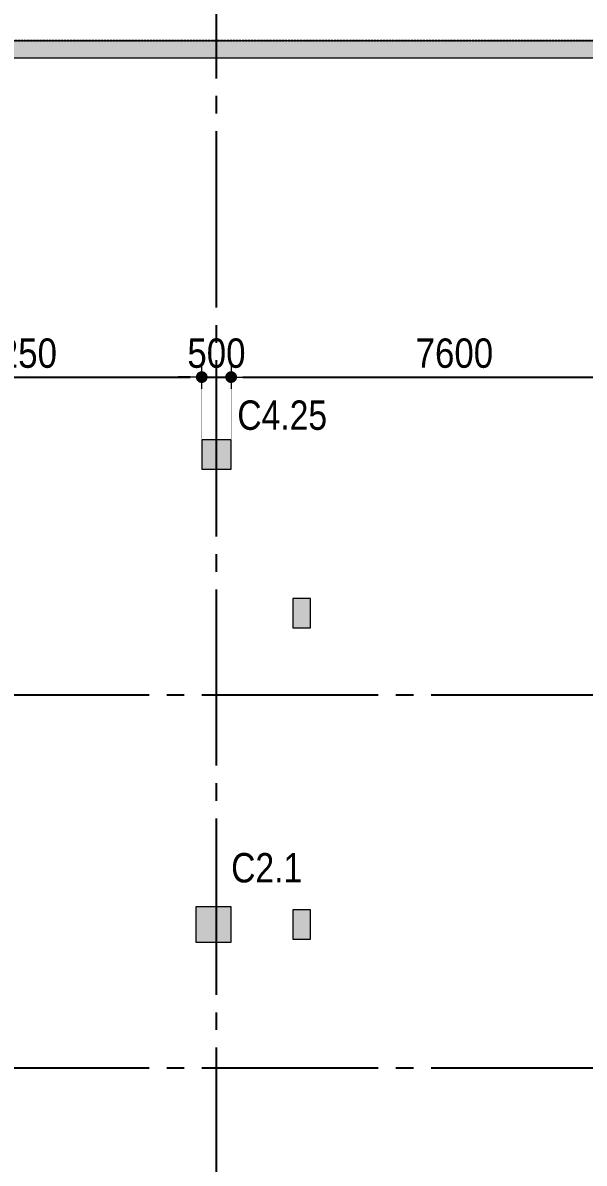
# Model space of a CAD drawing. Header units: millimetres. Extents: x -3973692 to -2843767, y 592734 to 838475.
# Drawn here: x -3690641 to -3681086, y 754266 to 773680 of the extents above; entities that cross this region are included whole.
import ezdxf
from ezdxf.enums import TextEntityAlignment as Align

# ---------------------------------------------------------------- set-up
doc = ezdxf.new("R2010")
doc.units = ezdxf.units.MM
doc.header["$MEASUREMENT"] = 0
doc.header["$PDMODE"] = 3
doc.header["$PDSIZE"] = -20
for name, pattern in [('CHG_XX_Cot_Ham 1$0$MB_Luoi truc$0$HTT Hidden 21', [3, 2, -1]), ('CHG_XX_Luoi truc$0$MB_Luoi truc$0$Center101', [13, 10, -1, 1, -1]), ('DIVIDE2', [15.875, 6.35, -3.175, 0, -3.175, 0, -3.175]), ('HIDDEN5', [2.8375, 1.25, -1.5875])]:
    doc.linetypes.add(name, pattern=pattern)
doc.layers.get('0').update_dxf_attribs({"lineweight": 9})
doc.layers.get('Defpoints').update_dxf_attribs({"color": 10, "lineweight": 0})
for name, color, linetype, lineweight in [("'S_General_Dim_1", 1, 'Continuous', 18), ("'S_General_Divide_3 Intermediate", 3, 'DIVIDE2', 40), ('CHG_XX_Cot_Ham 1$0$Ap0302_PC', 150, 'Continuous', 9), ('CHG_XX_Cot_Ham 1$0$Ap0302_PC @ 1', 150, 'Continuous', 9), ('CHG_XX_Cot_Ham 1$0$Ap0302_PC @ 150 VP1', 150, 'Continuous', 9), ('CHG_XX_Cot_Ham 1$0$Ap0302_PC @ 150 VP2', 150, 'Continuous', 9), ('CHG_XX_Cot_Ham 1$0$Ap0302_PC @ 150 VP3', 150, 'Continuous', 9), ('CHG_XX_Cot_Ham 1$0$Ap0302_PC @ 150 VP4', 150, 'Continuous', 9), ('CHG_XX_Cot_Ham 1$0$Ap0302_PC @ 150 VP5', 150, 'Continuous', 9), ('CHG_XX_Cot_Ham 1$0$Ap0302_PC @ 150 VP6', 150, 'Continuous', 9), ('CHG_XX_Cot_Ham 1$0$Ap0302_PC @ 150 VP7', 150, 'Continuous', 9), ('CHG_XX_Cot_Ham 1$0$Ap0302_PC @ 150 VP8', 150, 'Continuous', 9), ('CHG_XX_Cot_Ham 1$0$Ap0302_PC @ 150 VP9', 150, 'Continuous', 9), ('CHG_XX_Cot_Ham 1$0$Ap0302_PC @ 150 VPModel', 150, 'Continuous', 9), ('CHG_XX_Cot_Ham 1$0$Ap0311_H', 8, 'Continuous', 15), ('CHG_XX_Cot_Ham 1$0$S_Concrete_Cont_2 Normal', 2, 'Continuous', 13), ('TEXT', 7, 'Continuous', 15)]:
    doc.layers.add(name, color=color, linetype=linetype, lineweight=lineweight)
for name, color, linetype in [('CHG_XX_Cot_Ham 1$0$MB_Cot ham$0$Concrete Line', 6, 'Continuous'), ('CHG_XX_Cot_Ham 1$0$mb_cot tang 1-3$0$Concrete Line', 6, 'Continuous'), ('CHG_XX_Luoi truc$0$Grid', 34, 'Continuous'), ('CHG_XX_Luoi truc$0$Grid Line', 251, 'CHG_XX_Luoi truc$0$MB_Luoi truc$0$Center101')]:
    doc.layers.add(name, color=color, linetype=linetype)
doc.styles.add('arial', font='arial.ttf', dxfattribs={"width": 0.85})
doc.styles.add('CHG_XX_Luoi truc$0$MB_Luoi truc$0$Grid A-F$0$VNI-HelveCB', font='')
doc.styles.add('TTP-HelCon', font='')
doc.styles.get('CHG_XX_Luoi truc$0$MB_Luoi truc$0$Grid A-F$0$VNI-HelveCB').set_extended_font_data('VNI-Helve-Condense', bold=True)
doc.styles.get('TTP-HelCon').set_extended_font_data('VNI-Helve-Condense')
doc.dimstyles.new('200', dxfattribs={"dimscale": 200, "dimtxt": 2.5, "dimasz": 1, "dimexe": 0, "dimexo": 0, "dimgap": 0.75, "dimtad": 1, "dimdec": 0, "dimrnd": 10, "dimzin": 9, "dimdsep": 46, "dimtxsty": 'arial', "dimblk1": 'DIMDOT', "dimblk2": 'DIMDOT', "dimsah": 1, "dimcen": 2, "dimdle": 3, "dimclre": 8, "dimclrt": 2, "dimadec": 0, "dimazin": 0, "dimtfac": 1, "dimtdec": 0, "dimtix": 1, "dimtmove": 2, "dimatfit": 3, "dimldrblk": 'DIMPIJL', "dimfxl": 1, "dimtvp": 1.8, "dimtolj": 1, "dimtzin": 0, "dimarcsym": 0})

# ---------------------------------------------------------------- blocks, each defined once
blk = doc.blocks.new('*U2846')
at = {"layer": 'CHG_XX_Luoi truc$0$Grid Line'}
blk.add_line((0, 0), (0, 608), dxfattribs=at)
at = {"layer": 'CHG_XX_Luoi truc$0$Grid', "lineweight": -2, "style": 'CHG_XX_Luoi truc$0$MB_Luoi truc$0$Grid A-F$0$VNI-HelveCB'}
for tag, p in [('GRIDSUB', (0, 617)), ('GRID', (0, -9))]:
    blk.add_attdef(tag, text='', height=5, dxfattribs=at).set_placement(p, align=Align.MIDDLE)
blk = doc.blocks.new('*U2843')
at = {"layer": 'CHG_XX_Luoi truc$0$Grid Line'}
blk.add_line((0, 0), (0, 438), dxfattribs=at)
at = {"layer": 'CHG_XX_Luoi truc$0$Grid', "lineweight": -2, "style": 'CHG_XX_Luoi truc$0$MB_Luoi truc$0$Grid A-F$0$VNI-HelveCB'}
for tag, p in [('GRIDSUB', (0, 447)), ('GRID', (0, -9))]:
    blk.add_attdef(tag, text='', height=5, dxfattribs=at).set_placement(p, align=Align.MIDDLE)
blk = doc.blocks.new('CHG_XX_Luoi truc')
at = {"layer": 'CHG_XX_Luoi truc$0$Grid', "xscale": 300, "yscale": 300, "zscale": 300}
blk.add_blockref('*U2846', (61150, -12747), dxfattribs=at)
at = {"layer": 'CHG_XX_Luoi truc$0$Grid', "xscale": 300.0000000000013, "yscale": 300.0000000000013, "zscale": 300.0000000000013, "rotation": 90}
for p in [(110703, 152250), (110703, 145900)]:
    blk.add_blockref('*U2843', p, dxfattribs=at)
blk = doc.blocks.new('CHG_XX_Cot_Ham 1$0$cot ram doc')
at = {"layer": 'CHG_XX_Cot_Ham 1$0$Ap0311_H'}
blk.add_solid([(-250, 150), (-250, -150), (250, 150), (250, -150)], dxfattribs=at)
at = {"layer": 'CHG_XX_Cot_Ham 1$0$S_Concrete_Cont_2 Normal', "ltscale": 0.8}
blk.add_lwpolyline([(-250, -150), (250, -150), (250, 150), (-250, 150)], close=True, dxfattribs=at)
blk = doc.blocks.new('*U3243')
at = {"layer": 'CHG_XX_Cot_Ham 1$0$Ap0302_PC @ 1'}
h = blk.add_hatch(color=3, dxfattribs=at)
h.dxf.hatch_style = 1
h.paths.add_polyline_path([(-250, -250), (-250, 250), (250, 250), (250, -250)])
at = {"layer": 'CHG_XX_Cot_Ham 1$0$Ap0302_PC @ 150 VP1'}
h = blk.add_hatch(color=3, dxfattribs=at)
h.dxf.hatch_style = 1
h.paths.add_polyline_path([(-250, -250), (-250, 250), (250, 250), (250, -250)])
at = {"layer": 'CHG_XX_Cot_Ham 1$0$Ap0302_PC @ 150 VP2'}
h = blk.add_hatch(color=3, dxfattribs=at)
h.dxf.hatch_style = 1
h.paths.add_polyline_path([(-250, -250), (-250, 250), (250, 250), (250, -250)])
at = {"layer": 'CHG_XX_Cot_Ham 1$0$Ap0302_PC @ 150 VP3'}
h = blk.add_hatch(color=3, dxfattribs=at)
h.dxf.hatch_style = 1
h.paths.add_polyline_path([(-250, -250), (-250, 250), (250, 250), (250, -250)])
at = {"layer": 'CHG_XX_Cot_Ham 1$0$Ap0302_PC @ 150 VP4'}
h = blk.add_hatch(color=3, dxfattribs=at)
h.dxf.hatch_style = 1
h.paths.add_polyline_path([(-250, -250), (-250, 250), (250, 250), (250, -250)])
at = {"layer": 'CHG_XX_Cot_Ham 1$0$Ap0302_PC @ 150 VP5'}
h = blk.add_hatch(color=3, dxfattribs=at)
h.dxf.hatch_style = 1
h.paths.add_polyline_path([(-250, -250), (-250, 250), (250, 250), (250, -250)])
at = {"layer": 'CHG_XX_Cot_Ham 1$0$Ap0302_PC @ 150 VP6'}
h = blk.add_hatch(color=3, dxfattribs=at)
h.dxf.hatch_style = 1
h.paths.add_polyline_path([(-250, -250), (-250, 250), (250, 250), (250, -250)])
at = {"layer": 'CHG_XX_Cot_Ham 1$0$Ap0302_PC @ 150 VP7'}
h = blk.add_hatch(color=3, dxfattribs=at)
h.dxf.hatch_style = 1
h.paths.add_polyline_path([(-250, -250), (-250, 250), (250, 250), (250, -250)])
at = {"layer": 'CHG_XX_Cot_Ham 1$0$Ap0302_PC @ 150 VP8'}
h = blk.add_hatch(color=3, dxfattribs=at)
h.dxf.hatch_style = 1
h.paths.add_polyline_path([(-250, -250), (-250, 250), (250, 250), (250, -250)])
at = {"layer": 'CHG_XX_Cot_Ham 1$0$Ap0302_PC @ 150 VP9'}
h = blk.add_hatch(color=3, dxfattribs=at)
h.dxf.hatch_style = 1
h.paths.add_polyline_path([(-250, -250), (-250, 250), (250, 250), (250, -250)])
at = {"layer": 'CHG_XX_Cot_Ham 1$0$Ap0302_PC @ 150 VPModel'}
h = blk.add_hatch(color=3, dxfattribs=at)
h.dxf.hatch_style = 1
h.paths.add_polyline_path([(-250, -250), (-250, 250), (250, 250), (250, -250)])
blk = doc.blocks.new('CHG_XX_Cot_Ham 1$0$500x500')
at = {"layer": 'CHG_XX_Cot_Ham 1$0$Ap0302_PC'}
blk.add_lwpolyline([(250, -250), (250, 250), (-250, 250), (-250, -250)], close=True, dxfattribs=at)
blk.add_blockref('*U3243', (0, 0), dxfattribs=at)
blk = doc.blocks.new('*U3242')
at = {"layer": 'CHG_XX_Cot_Ham 1$0$Ap0302_PC @ 1'}
h = blk.add_hatch(color=50, dxfattribs=at)
h.dxf.hatch_style = 1
h.paths.add_polyline_path([(-300, -300), (-300, 300), (300, 300), (300, -300)])
at = {"layer": 'CHG_XX_Cot_Ham 1$0$Ap0302_PC @ 150 VP1'}
h = blk.add_hatch(color=50, dxfattribs=at)
h.dxf.hatch_style = 1
h.paths.add_polyline_path([(-300, -300), (-300, 300), (300, 300), (300, -300)])
at = {"layer": 'CHG_XX_Cot_Ham 1$0$Ap0302_PC @ 150 VP2'}
h = blk.add_hatch(color=50, dxfattribs=at)
h.dxf.hatch_style = 1
h.paths.add_polyline_path([(-300, -300), (-300, 300), (300, 300), (300, -300)])
at = {"layer": 'CHG_XX_Cot_Ham 1$0$Ap0302_PC @ 150 VP3'}
h = blk.add_hatch(color=50, dxfattribs=at)
h.dxf.hatch_style = 1
h.paths.add_polyline_path([(-300, -300), (-300, 300), (300, 300), (300, -300)])
at = {"layer": 'CHG_XX_Cot_Ham 1$0$Ap0302_PC @ 150 VP4'}
h = blk.add_hatch(color=50, dxfattribs=at)
h.dxf.hatch_style = 1
h.paths.add_polyline_path([(-300, -300), (-300, 300), (300, 300), (300, -300)])
at = {"layer": 'CHG_XX_Cot_Ham 1$0$Ap0302_PC @ 150 VP5'}
h = blk.add_hatch(color=50, dxfattribs=at)
h.dxf.hatch_style = 1
h.paths.add_polyline_path([(-300, -300), (-300, 300), (300, 300), (300, -300)])
at = {"layer": 'CHG_XX_Cot_Ham 1$0$Ap0302_PC @ 150 VP6'}
h = blk.add_hatch(color=50, dxfattribs=at)
h.dxf.hatch_style = 1
h.paths.add_polyline_path([(-300, -300), (-300, 300), (300, 300), (300, -300)])
at = {"layer": 'CHG_XX_Cot_Ham 1$0$Ap0302_PC @ 150 VP7'}
h = blk.add_hatch(color=50, dxfattribs=at)
h.dxf.hatch_style = 1
h.paths.add_polyline_path([(-300, -300), (-300, 300), (300, 300), (300, -300)])
at = {"layer": 'CHG_XX_Cot_Ham 1$0$Ap0302_PC @ 150 VP8'}
h = blk.add_hatch(color=50, dxfattribs=at)
h.dxf.hatch_style = 1
h.paths.add_polyline_path([(-300, -300), (-300, 300), (300, 300), (300, -300)])
at = {"layer": 'CHG_XX_Cot_Ham 1$0$Ap0302_PC @ 150 VP9'}
h = blk.add_hatch(color=50, dxfattribs=at)
h.dxf.hatch_style = 1
h.paths.add_polyline_path([(-300, -300), (-300, 300), (300, 300), (300, -300)])
at = {"layer": 'CHG_XX_Cot_Ham 1$0$Ap0302_PC @ 150 VPModel'}
h = blk.add_hatch(color=50, dxfattribs=at)
h.dxf.hatch_style = 1
h.paths.add_polyline_path([(-300, -300), (-300, 300), (300, 300), (300, -300)])
blk = doc.blocks.new('CHG_XX_Cot_Ham 1$0$HoBoi_C600x600')
at = {"layer": 'CHG_XX_Cot_Ham 1$0$Ap0302_PC'}
blk.add_lwpolyline([(300, -300), (300, 300), (-300, 300), (-300, -300)], close=True, dxfattribs=at)
blk.add_blockref('*U3242', (0, 0), dxfattribs=at)
blk = doc.blocks.new('CHG_XX_Cot_Ham 1')
at = {"layer": 'CHG_XX_Cot_Ham 1$0$Ap0311_H'}
h = blk.add_hatch(color=256, dxfattribs=at)
h.dxf.hatch_style = 1
h.paths.add_polyline_path([(99639.2, 163400), (-10900, 163400), (-10900, 85450), (-300, 85450), (-300, 84050), (32350, 84050), (32350, -9000), (103575.5, -9000), (106050, -6022), (106050, 158254.3)])
h.paths.add_polyline_path([(99533.7, 163100), (105750, 158110.4), (105750, 90450), (105650, 90450), (105650, 90450), (105750, 90450), (105750, 13850), (105750, 13825.9), (105750, -5913.6), (103434.7, -8700), (93600, -8700), (32650, -8700), (32650, 84350), (0, 84350), (0, 85750), (-10600, 85750), (-10600, 163100), (93600, 163100)], flags=16)
at = {"layer": 'CHG_XX_Cot_Ham 1$0$Ap0302_PC'}
blk.add_lwpolyline([(32350, 84050), (-300, 84050), (-300, 85450), (-10900, 85450), (-10900, 163400), (99639.2, 163400), (106050, 158254.3), (106050, -6022), (103575.5, -9000), (32350, -9000)], close=True, dxfattribs=at)
blk.add_lwpolyline([(105750, 90444), (105750, -5913.6), (103434.7, -8700), (32650, -8700), (32650, 84350), (0, 84350), (0, 85750), (-10600, 85750), (-10600, 163100), (99533.7, 163100), (105750, 158110.4), (105750, 127475.9)], dxfattribs=at)
at = {"layer": 'CHG_XX_Cot_Ham 1$0$MB_Cot ham$0$Concrete Line', "linetype": 'CHG_XX_Cot_Ham 1$0$MB_Luoi truc$0$HTT Hidden 21'}
blk.add_lwpolyline([(99639.2, 163400), (106050, 158254.3), (106050, -6022), (103575.5, -9000), (32350, -9000), (32350, 84050), (-300, 84050), (-300, 85450), (-10900, 85450), (-10900, 163400)], close=True, dxfattribs=at)
at = {"layer": 'CHG_XX_Cot_Ham 1$0$Ap0311_H', "rotation": 270}
for p in [(62600, 153650.1), (62600, 148350)]:
    blk.add_blockref('CHG_XX_Cot_Ham 1$0$cot ram doc', p, dxfattribs=at)
at = {"layer": 'CHG_XX_Cot_Ham 1$0$mb_cot tang 1-3$0$Concrete Line'}
for name, p in [('CHG_XX_Luoi truc', (0, 0)), ('CHG_XX_Cot_Ham 1$0$HoBoi_C600x600', (61100, 148350))]:
    blk.add_blockref(name, p, dxfattribs=at)
at = {"layer": 'CHG_XX_Cot_Ham 1$0$S_Concrete_Cont_2 Normal'}
blk.add_blockref('CHG_XX_Cot_Ham 1$0$500x500', (61150, 156350), dxfattribs=at)
blk = doc.blocks.new('PODIUM')
at = {"layer": 'TEXT', "color": 6, "style": 'TTP-HelCon'}
for s, p in [('C4.25', (-15941, 90625)), ('C2.1', (-16046, 82920))]:
    blk.add_text(s, height=500, dxfattribs=at).set_placement(p)
blk = doc.blocks.new('DIMDOT')
for p, q in [((0, -1), (0, 1)), ((1, 0), (-1, 0))]:
    blk.add_line(p, q)
at = {"const_width": 0.5}
blk.add_lwpolyline([(-0.25, 0, 1), (0.25, 0, 1)], format="xyb", close=True, dxfattribs=at)
blk = doc.blocks.new('*D2698')
at = {"layer": "'S_General_Dim_1", "color": 8, "linetype": 'HIDDEN5', "lineweight": -2, "transparency": 16777216}
for p, q in [((-3693845, 766581), (-3693845, 767648)), ((-3687595, 766581), (-3687595, 767648))]:
    blk.add_line(p, q, dxfattribs=at)
at = {"layer": "'S_General_Dim_1", "color": 0, "lineweight": -2, "transparency": 16777216}
blk.add_line((-3693645, 767648), (-3687795, 767648), dxfattribs=at)
at = {"layer": 'Defpoints', "color": 0, "transparency": 16777216}
for p in [(-3687595, 767648), (-3693845, 766581), (-3687595, 766581)]:
    blk.add_point(p, dxfattribs=at)
at = {"layer": "'S_General_Dim_1", "color": 0, "lineweight": -2, "transparency": 16777216, "xscale": 200, "yscale": 200, "zscale": 200, "rotation": 180}
blk.add_blockref('DIMDOT', (-3693845, 767648), dxfattribs=at)
at = {"layer": "'S_General_Dim_1", "color": 0, "lineweight": -2, "transparency": 16777216, "xscale": 200, "yscale": 200, "zscale": 200}
blk.add_blockref('DIMDOT', (-3687595, 767648), dxfattribs=at)
at = {"layer": "'S_General_Dim_1", "color": 2, "transparency": 16777216, "insert": (-3690720, 768053), "char_height": 500, "attachment_point": 5, "style": 'arial'}
blk.add_mtext('\\A1;6250', dxfattribs=at)
blk = doc.blocks.new('DIMPIJL')
at = {"linetype": 'ByBlock'}
blk.add_solid([(-2.5, 0.417), (-2.5, -0.417), (0, 0)], dxfattribs=at)
blk = doc.blocks.new('*D2699')
at = {"layer": "'S_General_Dim_1", "color": 0, "lineweight": -2, "transparency": 16777216}
for p, q in [((-3687795, 767648), (-3687995, 767648)), ((-3687595, 767648), (-3687095, 767648)), ((-3686895, 767648), (-3686695, 767648))]:
    blk.add_line(p, q, dxfattribs=at)
at = {"layer": "'S_General_Dim_1", "color": 8, "linetype": 'HIDDEN5', "lineweight": -2, "transparency": 16777216}
for p, q in [((-3687595, 766581), (-3687595, 767648)), ((-3687095, 766581), (-3687095, 767648))]:
    blk.add_line(p, q, dxfattribs=at)
at = {"layer": 'Defpoints', "color": 0, "transparency": 16777216}
for p in [(-3687095, 767648), (-3687595, 766581), (-3687095, 766581)]:
    blk.add_point(p, dxfattribs=at)
at = {"layer": "'S_General_Dim_1", "color": 0, "lineweight": -2, "transparency": 16777216, "xscale": 200, "yscale": 200, "zscale": 200}
blk.add_blockref('DIMDOT', (-3687595, 767648), dxfattribs=at)
at = {"layer": "'S_General_Dim_1", "color": 0, "lineweight": -2, "transparency": 16777216, "xscale": 200, "yscale": 200, "zscale": 200, "rotation": 180}
blk.add_blockref('DIMDOT', (-3687095, 767648), dxfattribs=at)
at = {"layer": "'S_General_Dim_1", "color": 2, "transparency": 16777216, "insert": (-3687345, 768053), "char_height": 500, "attachment_point": 5, "style": 'arial'}
blk.add_mtext('\\A1;500', dxfattribs=at)
blk = doc.blocks.new('*D2700')
at = {"layer": "'S_General_Dim_1", "color": 8, "linetype": 'HIDDEN5', "lineweight": -2, "transparency": 16777216}
for p, q in [((-3687095, 766581), (-3687095, 767648)), ((-3679495, 766581), (-3679495, 767648))]:
    blk.add_line(p, q, dxfattribs=at)
at = {"layer": "'S_General_Dim_1", "color": 0, "lineweight": -2, "transparency": 16777216}
blk.add_line((-3686895, 767648), (-3679695, 767648), dxfattribs=at)
at = {"layer": 'Defpoints', "color": 0, "transparency": 16777216}
for p in [(-3679495, 767648), (-3687095, 766581), (-3679495, 766581)]:
    blk.add_point(p, dxfattribs=at)
at = {"layer": "'S_General_Dim_1", "color": 0, "lineweight": -2, "transparency": 16777216, "xscale": 200, "yscale": 200, "zscale": 200, "rotation": 180}
blk.add_blockref('DIMDOT', (-3687095, 767648), dxfattribs=at)
at = {"layer": "'S_General_Dim_1", "color": 0, "lineweight": -2, "transparency": 16777216, "xscale": 200, "yscale": 200, "zscale": 200}
blk.add_blockref('DIMDOT', (-3679495, 767648), dxfattribs=at)
at = {"layer": "'S_General_Dim_1", "color": 2, "transparency": 16777216, "insert": (-3683295, 768053), "char_height": 500, "attachment_point": 5, "style": 'arial'}
blk.add_mtext('\\A1;7600', dxfattribs=at)

msp = doc.modelspace()

# ---------------------------------------------------------------- block references
at = {"layer": "'S_General_Divide_3 Intermediate"}
msp.add_blockref('CHG_XX_Cot_Ham 1', (-3748495.2, 609981), dxfattribs=at)
at = {"layer": 'TEXT'}
msp.add_blockref('PODIUM', (-3671048.8, 676125.7), dxfattribs=at)

# ---------------------------------------------------------------- dimensions: what is measured, and where the dimension line sits
at = {"layer": "'S_General_Dim_1"}
for base, p1, p2, picture, middle in [((-3687595.2, 767648), (-3693845.2, 766581), (-3687595.2, 766581), '*D2698', (-3690720.2, 768053.3)), ((-3687095.2, 767648), (-3687595.2, 766581), (-3687095.2, 766581), '*D2699', (-3687345.2, 768053.3)), ((-3679495.2, 767648), (-3687095.2, 766581), (-3679495.2, 766581), '*D2700', (-3683295.2, 768053.3))]:
    dim = msp.add_linear_dim(base=base, p1=p1, p2=p2, dimstyle='200', dxfattribs=at)
    dim.commit()
    dim.dimension.update_dxf_attribs({"geometry": picture, "text_midpoint": middle})

doc.saveas('drawing.dxf')
